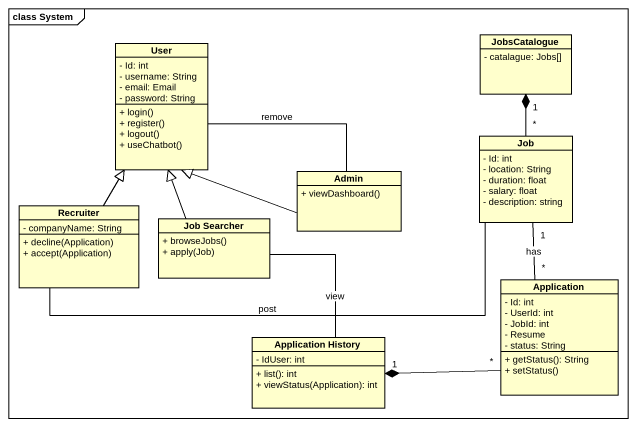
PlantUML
@startuml
mainframe class System
hide circle
hide empty members
skinparam classAttributeIconSize 0
class User {
  - Id: int
  - username: String
  - email: Email
  - password: String
  + login()
  + register()
  + logout()
  + useChatbot()
}
class JobsCatalogue {
  - catalague: Jobs[]
}
class Job {
  - Id: int
  - location: String
  - duration: float
  - salary: float
  - description: string
}
class Admin {
  + viewDashboard()
}
class Recruiter {
  - companyName: String
  + decline(Application)
  + accept(Application)
}
class "Job Searcher" as Job_Searcher {
  + browseJobs()
  + apply(Job)
}
class Application {
  - Id: int
  - UserId: int
  - JobId: int
  - Resume
  - status: String
  + getStatus(): String
  + setStatus()
}
class "Application History" as Application_History {
  - IdUser: int
  + list(): int
  + viewStatus(Application): int
}
User -right- Admin : remove
Job "*" -up-* "1" JobsCatalogue
Job "1" -- "*" Application : has
Admin -left-|> User
Recruiter -up-|> User
Recruiter -right- Job : post
Job_Searcher -up-|> User
Job_Searcher -- Application_History : view
Application "*" -left-* "1" Application_History
@enduml
